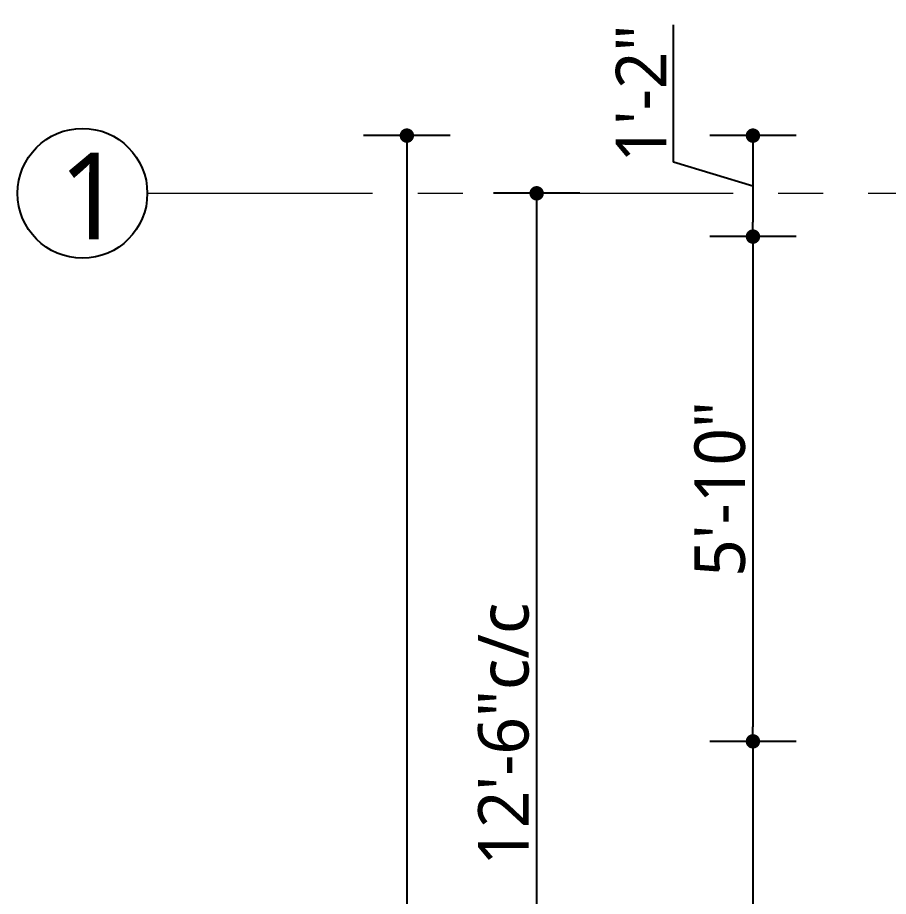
# Model space of a CAD drawing. Header units: inches. Extents: x 17146 to 31738, y -8920 to -2452.
# Drawn here: x 24393.6 to 24514.4, y -5127 to -5005.1 of the extents above; entities that cross this region are included whole.
import ezdxf

# ---------------------------------------------------------------- set-up
doc = ezdxf.new("R2010")
doc.units = ezdxf.units.IN
doc.header["$LTSCALE"] = 25
doc.header["$MEASUREMENT"] = 0
doc.header["$PDMODE"] = 3
doc.linetypes.add('CENTER', pattern=[2, 1.25, -0.25, 0.25, -0.25])
doc.layers.get('Defpoints').update_dxf_attribs({"color": 251})
for name, color, linetype, lineweight in [('Center line', 252, 'CENTER', 20), ('Column', 130, 'Continuous', 35), ('Dim-external', 151, 'Continuous', 9)]:
    doc.layers.add(name, color=color, linetype=linetype, lineweight=lineweight)
doc.layers.add('Text-external', color=7, linetype='Continuous')
doc.styles.add('caption 1in-8ft', font='trebuc.ttf', dxfattribs={"height": 12})
doc.styles.add('int text 1in-8ft', font='trebuc.ttf', dxfattribs={"height": 7})
doc.dimstyles.new('dim 1in-8ft', dxfattribs={"dimtxt": 7, "dimasz": 2, "dimexe": 6, "dimexo": 6, "dimgap": 1, "dimtad": 1, "dimdec": 0, "dimzin": 0, "dimdsep": 46, "dimlunit": 4, "dimtxsty": 'int text 1in-8ft', "dimblk": 'DOT', "dimcen": 4, "dimdle": 6, "dimclrt": 7, "dimadec": 0, "dimazin": 0, "dimtfac": 1, "dimtdec": 0, "dimtofl": 0, "dimtmove": 0, "dimatfit": 3, "dimfxl": 6, "dimfxlon": 1, "dimtolj": 1, "dimtzin": 0, "dimarcsym": 0})
doc.dimstyles.new('dim 1in-8ft c-c', dxfattribs={"dimtxt": 7, "dimasz": 2, "dimexe": 6, "dimexo": 6, "dimgap": 1, "dimtad": 1, "dimdec": 0, "dimzin": 0, "dimdsep": 46, "dimlunit": 4, "dimtxsty": 'int text 1in-8ft', "dimblk": 'DOT', "dimcen": 4, "dimdle": 6, "dimclrt": 7, "dimadec": 0, "dimazin": 0, "dimtfac": 1, "dimtdec": 0, "dimtofl": 0, "dimtmove": 0, "dimatfit": 3, "dimfxl": 6, "dimfxlon": 1, "dimtolj": 1, "dimtzin": 0, "dimarcsym": 0})

# ---------------------------------------------------------------- blocks, each defined once
blk = doc.blocks.new('grid')
at = {"layer": 'Center line'}
blk.add_line((-175, -1), (774, -1), dxfattribs=at)
at = {"layer": 'Text-external'}
blk.add_circle((-184, -1), 9, dxfattribs=at)
at = {"layer": 'Text-external', "insert": (-187.28, 4.63), "char_height": 12, "width": 5.971, "attachment_point": 1, "style": 'caption 1in-8ft'}
blk.add_mtext('1', dxfattribs=at)
blk = doc.blocks.new('_Dot')
at = {"color": 0, "linetype": 'ByBlock', "lineweight": -2}
blk.add_line((-0.5, 0), (-1, 0), dxfattribs=at)
at = {"color": 0, "linetype": 'ByBlock', "const_width": 0.5}
blk.add_lwpolyline([(-0.25, 0, 1), (0.25, 0, 1)], format="xyb", close=True, dxfattribs=at)
blk = doc.blocks.new('*D221')
at = {"layer": 'Defpoints', "color": 0, "transparency": 16777216}
for p in [(24516.58, -5021.48), (24495.58, -5035.48), (24516.58, -5035.48)]:
    blk.add_point(p, dxfattribs=at)
at = {"layer": 'Dim-external', "color": 0, "lineweight": -2, "transparency": 16777216}
for p, q in [((24484.57, -5025.18), (24484.57, -5006.14)), ((24501.58, -5021.48), (24489.58, -5021.48)), ((24495.58, -5023.48), (24495.58, -5033.48)), ((24495.58, -5028.48), (24484.57, -5025.18)), ((24501.58, -5035.48), (24489.58, -5035.48))]:
    blk.add_line(p, q, dxfattribs=at)
at = {"layer": 'Dim-external', "color": 0, "lineweight": -2, "transparency": 16777216, "xscale": 2, "yscale": 2, "zscale": 2}
for p, rotation in [((24495.58, -5021.48), 90), ((24495.58, -5035.48), 270)]:
    blk.add_blockref('_Dot', p, dxfattribs=dict(at, rotation=rotation))
at = {"layer": 'Dim-external', "color": 7, "transparency": 16777216, "insert": (24480.05, -5015.66), "char_height": 7, "attachment_point": 5, "rotation": 90, "style": 'int text 1in-8ft'}
blk.add_mtext('\\A1;1\'-2"', dxfattribs=at)
blk = doc.blocks.new('*D222')
at = {"layer": 'Defpoints', "color": 0, "transparency": 16777216}
for p in [(24516.58, -5035.48), (24495.58, -5105.48), (24529.58, -5105.48)]:
    blk.add_point(p, dxfattribs=at)
at = {"layer": 'Dim-external', "color": 0, "lineweight": -2, "transparency": 16777216}
for p, q in [((24501.58, -5035.48), (24489.58, -5035.48)), ((24495.58, -5037.48), (24495.58, -5103.48)), ((24501.58, -5105.48), (24489.58, -5105.48))]:
    blk.add_line(p, q, dxfattribs=at)
at = {"layer": 'Dim-external', "color": 0, "lineweight": -2, "transparency": 16777216, "xscale": 2, "yscale": 2, "zscale": 2}
for p, rotation in [((24495.58, -5035.48), 90), ((24495.58, -5105.48), 270)]:
    blk.add_blockref('_Dot', p, dxfattribs=dict(at, rotation=rotation))
at = {"layer": 'Dim-external', "color": 7, "transparency": 16777216, "insert": (24491.02, -5070.48), "char_height": 7, "attachment_point": 5, "rotation": 90, "style": 'int text 1in-8ft'}
blk.add_mtext('\\A1;5\'-10"', dxfattribs=at)
blk = doc.blocks.new('*D223')
at = {"layer": 'Defpoints', "color": 0, "transparency": 16777216}
for p in [(24529.58, -5105.48), (24495.58, -5171.48), (24579.58, -5171.48)]:
    blk.add_point(p, dxfattribs=at)
at = {"layer": 'Dim-external', "color": 0, "lineweight": -2, "transparency": 16777216}
for p, q in [((24501.58, -5105.48), (24489.58, -5105.48)), ((24495.58, -5107.48), (24495.58, -5169.48)), ((24501.58, -5171.48), (24489.58, -5171.48))]:
    blk.add_line(p, q, dxfattribs=at)
at = {"layer": 'Dim-external', "color": 0, "lineweight": -2, "transparency": 16777216, "xscale": 2, "yscale": 2, "zscale": 2}
for p, rotation in [((24495.58, -5105.48), 90), ((24495.58, -5171.48), 270)]:
    blk.add_blockref('_Dot', p, dxfattribs=dict(at, rotation=rotation))
at = {"layer": 'Dim-external', "color": 7, "transparency": 16777216, "insert": (24491.01, -5138.48), "char_height": 7, "attachment_point": 5, "rotation": 90, "style": 'int text 1in-8ft'}
blk.add_mtext('\\A1;5\'-6"', dxfattribs=at)
blk = doc.blocks.new('*D227')
at = {"layer": 'Defpoints', "color": 0, "transparency": 16777216}
for p in [(24587.58, -5029.48), (24465.58, -5179.48), (24587.58, -5179.48)]:
    blk.add_point(p, dxfattribs=at)
at = {"layer": 'Dim-external', "color": 0, "lineweight": -2, "transparency": 16777216}
for p, q in [((24471.58, -5029.48), (24459.58, -5029.48)), ((24465.58, -5031.48), (24465.58, -5177.48)), ((24471.58, -5179.48), (24459.58, -5179.48))]:
    blk.add_line(p, q, dxfattribs=at)
at = {"layer": 'Dim-external', "color": 0, "lineweight": -2, "transparency": 16777216, "xscale": 2, "yscale": 2, "zscale": 2}
for p, rotation in [((24465.58, -5029.48), 90), ((24465.58, -5179.48), 270)]:
    blk.add_blockref('_Dot', p, dxfattribs=dict(at, rotation=rotation))
at = {"layer": 'Dim-external', "color": 7, "transparency": 16777216, "insert": (24461.01, -5104.48), "char_height": 7, "attachment_point": 5, "rotation": 90, "style": 'int text 1in-8ft'}
blk.add_mtext('\\A1;12\'-6"c/c', dxfattribs=at)
blk = doc.blocks.new('*D229')
at = {"layer": 'Defpoints', "color": 0, "transparency": 16777216}
for p in [(24516.58, -5021.48), (24447.58, -5303.22), (24516.58, -5303.22)]:
    blk.add_point(p, dxfattribs=at)
at = {"layer": 'Dim-external', "color": 0, "lineweight": -2, "transparency": 16777216}
for p, q in [((24453.58, -5021.48), (24441.58, -5021.48)), ((24447.58, -5023.48), (24447.58, -5301.22)), ((24453.58, -5303.22), (24441.58, -5303.22))]:
    blk.add_line(p, q, dxfattribs=at)
at = {"layer": 'Dim-external', "color": 0, "lineweight": -2, "transparency": 16777216, "xscale": 2, "yscale": 2, "zscale": 2}
for p, rotation in [((24447.58, -5021.48), 90), ((24447.58, -5303.22), 270)]:
    blk.add_blockref('_Dot', p, dxfattribs=dict(at, rotation=rotation))
at = {"layer": 'Dim-external', "color": 7, "transparency": 16777216, "insert": (24443.01, -5162.35), "char_height": 7, "attachment_point": 5, "rotation": 90, "style": 'int text 1in-8ft'}
blk.add_mtext('\\A1;23\'-6"', dxfattribs=at)

msp = doc.modelspace()

# ---------------------------------------------------------------- block references
at = {"layer": 'Column'}
msp.add_blockref('grid', (24586.58, -5028.48), dxfattribs=at)

# ---------------------------------------------------------------- dimensions: what is measured, and where the dimension line sits
at = {"layer": 'Dim-external'}
for base, p1, p2, dimstyle, override, picture, middle in [((24495.58, -5035.48), (24516.58, -5021.48), (24516.58, -5035.48), 'dim 1in-8ft', {"dimtmove": 1}, '*D221', (24480.05, -5024.18)), ((24465.58, -5179.48), (24587.58, -5029.48), (24587.58, -5179.48), 'dim 1in-8ft c-c', {"dimpost": 'c/c'}, '*D227', (24461.01, -5104.48)), ((24495.58, -5105.48), (24516.58, -5035.48), (24529.58, -5105.48), 'dim 1in-8ft', {"dimtmove": 1}, '*D222', (24491.02, -5070.48)), ((24495.58, -5171.48), (24529.58, -5105.48), (24579.58, -5171.48), 'dim 1in-8ft', {"dimtmove": 1}, '*D223', (24491.01, -5138.48))]:
    dim = msp.add_linear_dim(base=base, p1=p1, p2=p2, angle=90, dimstyle=dimstyle, override=override, dxfattribs=at)
    dim.commit()
    dim.dimension.update_dxf_attribs({"geometry": picture, "text_midpoint": middle})
dim = msp.add_linear_dim(base=(24447.58, -5303.22), p1=(24516.58, -5021.48), p2=(24516.58, -5303.22), angle=90, dimstyle='dim 1in-8ft', dxfattribs=at)
dim.commit()
dim.dimension.update_dxf_attribs({"geometry": '*D229', "text_midpoint": (24443.01, -5162.35)})

doc.saveas('drawing.dxf')
